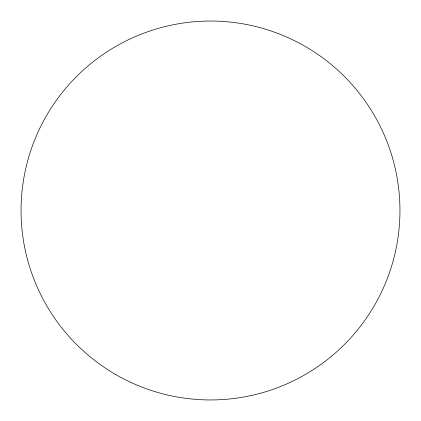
<?xml version="1.0" encoding="UTF-8"?>
<svg xmlns="http://www.w3.org/2000/svg" width="421" height="421" viewBox="0 0 421 421"><rect width="100%" height="100%" fill="white"/><g stroke="black" fill="none" stroke-linecap="round" stroke-linejoin="round"><path stroke-width="0.63" d="M115.775 374.569A189.45 189.45 0 0 0 399.95 210.5A189.45 189.45 0 0 0 115.775 46.431A189.45 189.45 0 0 0 115.775 374.569"/></g></svg>
